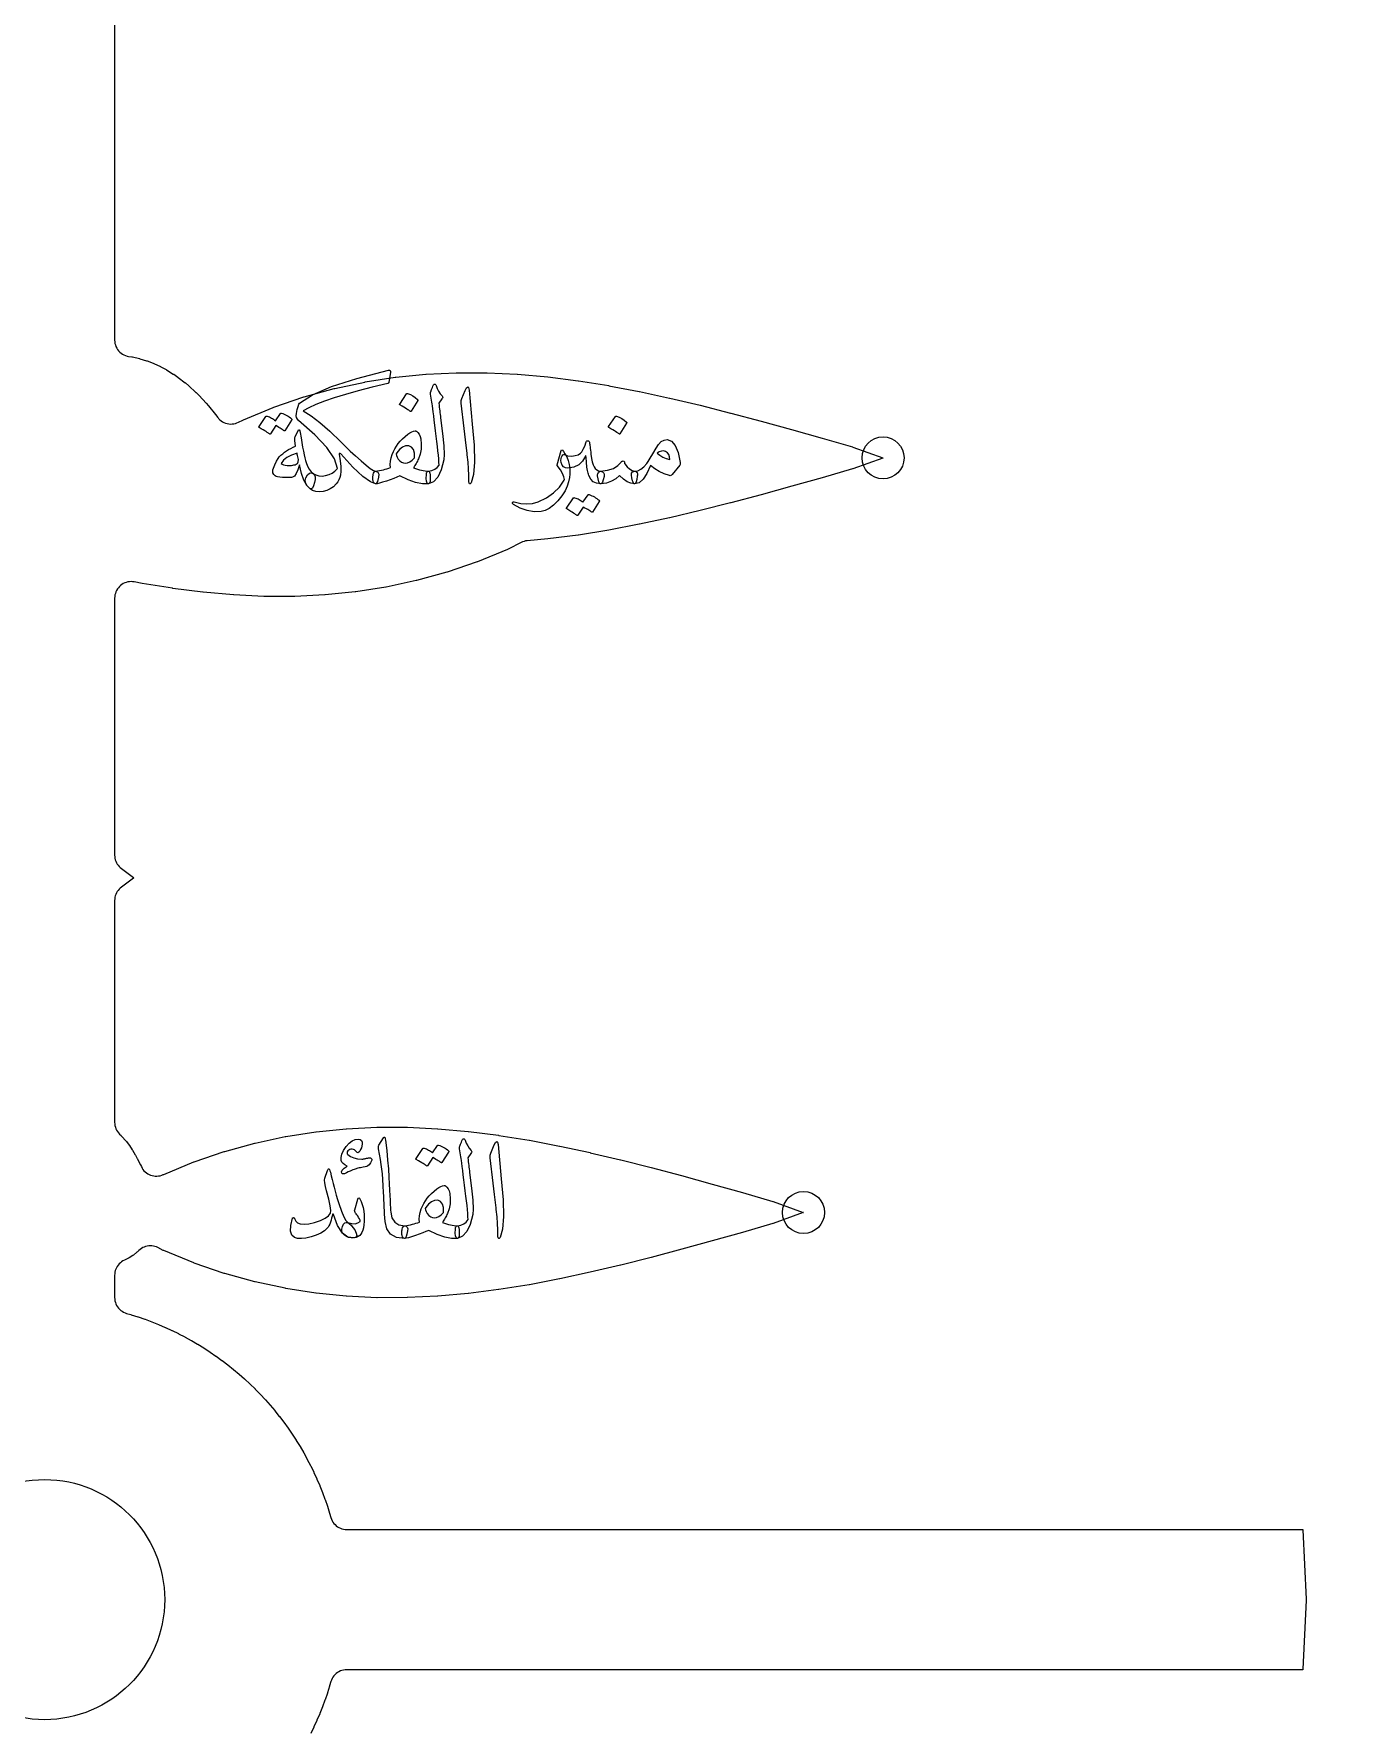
# Model space of a CAD drawing. Header units: millimetres. Extents: x -53 to 53, y -53 to 53.
# Drawn here: x -0.16 to 19.68, y -1.95 to 23.73 of the extents above; entities that cross this region are included whole.
import ezdxf

# ---------------------------------------------------------------- set-up
doc = ezdxf.new("R2010")
doc.units = ezdxf.units.MM
for name, color, linetype in [('CUT_INNER', 6, 'Continuous'), ('ENGRAVE', 7, 'Continuous'), ('TEXT', 5, 'Continuous')]:
    doc.layers.add(name, color=color, linetype=linetype)

msp = doc.modelspace()

# ---------------------------------------------------------------- linework, layer by layer
at = {"layer": 'CUT_INNER'}
msp.add_lwpolyline([(1.062, 26.9852), (1.062, 19.0908), (1.0633, 19.0655), (1.0671, 19.0405), (1.0735, 19.016), (1.0822, 18.9922), (1.0934, 18.9695), (1.1068, 18.948), (1.1222, 18.928), (1.1397, 18.9097), (1.1589, 18.8932), (1.1796, 18.8787), (1.2018, 18.8664), (1.225, 18.8564), (1.2492, 18.8488), (1.274, 18.8437), (1.3237, 18.836), (1.3326, 18.8343), (1.4369, 18.8104), (1.4457, 18.808), (1.5471, 18.7768), (1.555, 18.7741), (1.6468, 18.7389), (1.6545, 18.7357), (1.757, 18.6883), (1.7637, 18.685), (1.8408, 18.6436), (1.8473, 18.6399), (1.951, 18.576), (1.9565, 18.5725), (2.0193, 18.5291), (2.0246, 18.5253), (2.1295, 18.4445), (2.1339, 18.441), (2.1842, 18.3985), (2.1884, 18.3948), (2.2943, 18.297), (2.2978, 18.2936), (2.3378, 18.2537), (2.3411, 18.2503), (2.4478, 18.1353), (2.4505, 18.1322), (2.4823, 18.0956), (2.485, 18.0925), (2.5923, 17.9603), (2.5945, 17.9575), (2.6198, 17.9244), (2.623, 17.9201), (2.6231, 17.9202), (2.6376, 17.9021), (2.6553, 17.884), (2.6748, 17.8679), (2.6957, 17.8538), (2.718, 17.8419), (2.7414, 17.8323), (2.7656, 17.8251), (2.7904, 17.8204), (2.8156, 17.8182), (2.8408, 17.8186), (2.8659, 17.8215), (2.8906, 17.827), (2.9146, 17.8349), (2.9377, 17.8452), (3.0039, 17.8788), (3.0127, 17.8828), (3.4663, 18.0705), (3.4738, 18.0733), (3.9282, 18.228), (3.9353, 18.2302), (4.39, 18.3552), (4.397, 18.3569), (4.8518, 18.4543), (4.8587, 18.4556), (5.3136, 18.5266), (5.3203, 18.5275), (5.7755, 18.5735), (5.7819, 18.574), (6.2374, 18.5961), (6.2435, 18.5962), (6.6993, 18.5959), (6.705, 18.5958), (7.1613, 18.5744), (7.1665, 18.574), (7.6233, 18.5333), (7.628, 18.5328), (8.0853, 18.4744), (8.0895, 18.4738), (8.5474, 18.3998), (8.5509, 18.3992), (9.0094, 18.3114), (9.0123, 18.3108), (9.4714, 18.2115), (9.4738, 18.2109), (9.9334, 18.102), (9.9353, 18.1016), (10.3954, 17.9851), (10.3968, 17.9848), (10.8568, 17.8628), (11.3187, 17.7363), (11.7807, 17.6062), (11.7819, 17.6059), (12.2394, 17.4718), (12.2466, 17.4695), (12.6988, 17.307), (12.7039, 17.3048), (12.6988, 17.3027), (12.2466, 17.1402), (12.2394, 17.1379), (11.7819, 17.0038), (11.7807, 17.0034), (11.3204, 16.8739), (10.8588, 16.7474), (10.3968, 16.6249), (10.3954, 16.6245), (9.9353, 16.5081), (9.9334, 16.5077), (9.4738, 16.3988), (9.4714, 16.3982), (9.0123, 16.2989), (9.0094, 16.2983), (8.5509, 16.2105), (8.5474, 16.2099), (8.0895, 16.1359), (8.0853, 16.1353), (7.628, 16.0769), (7.6233, 16.0764), (7.3111, 16.0485), (7.2876, 16.0453), (7.2644, 16.0398), (7.2419, 16.0322), (7.2202, 16.0225), (7.0241, 15.9229), (7.0153, 15.9189), (6.5617, 15.7312), (6.5542, 15.7284), (6.0998, 15.5737), (6.0927, 15.5715), (5.638, 15.4465), (5.631, 15.4448), (5.1762, 15.3474), (5.1693, 15.3461), (4.7144, 15.2751), (4.7077, 15.2742), (4.2525, 15.2282), (4.2461, 15.2277), (3.7906, 15.2056), (3.7845, 15.2054), (3.3287, 15.2058), (3.323, 15.2059), (2.8667, 15.2273), (2.8615, 15.2277), (2.4047, 15.2684), (2.4, 15.2689), (1.9427, 15.3273), (1.9385, 15.3279), (1.4806, 15.4019), (1.4771, 15.4025), (1.359, 15.4251), (1.3348, 15.4286), (1.3104, 15.4296), (1.286, 15.4282), (1.2618, 15.4245), (1.2382, 15.4184), (1.2152, 15.4101), (1.1932, 15.3995), (1.1723, 15.3869), (1.1527, 15.3723), (1.1347, 15.3558), (1.1183, 15.3376), (1.1038, 15.318), (1.0913, 15.297), (1.0809, 15.2749), (1.0727, 15.2519), (1.0668, 15.2282), (1.0632, 15.204), (1.062, 15.1796), (1.062, 11.2822), (1.0631, 11.2589), (1.0663, 11.2358), (1.0717, 11.2131), (1.0792, 11.191), (1.0887, 11.1697), (1.1002, 11.1494), (1.1135, 11.1302), (1.1285, 11.1124), (1.1452, 11.096), (1.1633, 11.0813), (1.3488, 10.9439), (1.3533, 10.9403), (1.3488, 10.9366), (1.1633, 10.7993), (1.1452, 10.7845), (1.1285, 10.7681), (1.1135, 10.7503), (1.1002, 10.7311), (1.0887, 10.7108), (1.0792, 10.6895), (1.0717, 10.6674), (1.0663, 10.6447), (1.0631, 10.6216), (1.062, 10.5983), (1.062, 7.2338), (1.0632, 7.2091), (1.0669, 7.1847), (1.0729, 7.1608), (1.0812, 7.1376), (1.0919, 7.1153), (1.1046, 7.0942), (1.1194, 7.0744), (1.136, 7.0562), (1.1593, 7.0332), (1.1654, 7.0267), (1.234, 6.9483), (1.2396, 6.9414), (1.2812, 6.8864), (1.285, 6.8811), (1.3276, 6.8183), (1.3311, 6.8129), (1.3745, 6.7413), (1.3769, 6.7371), (1.4043, 6.6876), (1.4066, 6.6833), (1.4509, 6.5954), (1.4526, 6.5921), (1.4664, 6.5624), (1.4779, 6.5408), (1.4913, 6.5204), (1.5067, 6.5015), (1.5239, 6.4841), (1.5427, 6.4685), (1.5629, 6.4548), (1.5844, 6.4431), (1.6069, 6.4336), (1.6302, 6.4264), (1.6541, 6.4214), (1.6784, 6.4188), (1.7029, 6.4186), (1.7272, 6.4208), (1.7512, 6.4253), (1.7746, 6.4321), (1.7973, 6.4413), (1.8075, 6.4459), (2.2611, 6.6336), (2.2686, 6.6364), (2.723, 6.7911), (2.7301, 6.7933), (3.1848, 6.9184), (3.1918, 6.9201), (3.6466, 7.0174), (3.6534, 7.0187), (4.1084, 7.0897), (4.1151, 7.0906), (4.5702, 7.1366), (4.5767, 7.1371), (5.0321, 7.1592), (5.0383, 7.1594), (5.4941, 7.159), (5.4998, 7.1589), (5.9561, 7.1375), (5.9613, 7.1372), (6.4181, 7.0964), (6.4228, 7.0959), (6.8801, 7.0375), (6.8842, 7.0369), (7.3421, 6.9629), (7.3457, 6.9623), (7.8042, 6.8745), (7.8071, 6.8739), (8.2662, 6.7746), (8.2686, 6.774), (8.7282, 6.6651), (8.73, 6.6647), (9.1902, 6.5483), (9.1915, 6.5479), (9.6516, 6.4259), (10.1135, 6.2994), (10.5754, 6.1694), (10.5767, 6.169), (11.0342, 6.0349), (11.0413, 6.0326), (11.4935, 5.8701), (11.4987, 5.868), (11.4935, 5.8658), (11.0413, 5.7033), (11.0342, 5.701), (10.5767, 5.5669), (10.5754, 5.5666), (10.1152, 5.437), (9.6536, 5.3105), (9.1915, 5.188), (9.1902, 5.1876), (8.73, 5.0712), (8.7282, 5.0708), (8.2686, 4.9619), (8.2662, 4.9613), (7.8071, 4.862), (7.8042, 4.8614), (7.3457, 4.7736), (7.3421, 4.773), (6.8842, 4.699), (6.8801, 4.6984), (6.4228, 4.64), (6.4181, 4.6395), (5.9613, 4.5988), (5.9561, 4.5984), (5.4998, 4.577), (5.4941, 4.5769), (5.0383, 4.5765), (5.0321, 4.5767), (4.5767, 4.5988), (4.5702, 4.5993), (4.1151, 4.6453), (4.1084, 4.6462), (3.6534, 4.7172), (3.6466, 4.7185), (3.1918, 4.8159), (3.1848, 4.8176), (2.7301, 4.9426), (2.723, 4.9448), (2.2686, 5.0995), (2.2611, 5.1023), (1.8075, 5.29), (1.7987, 5.294), (1.7161, 5.336), (1.6944, 5.3457), (1.6719, 5.3533), (1.6488, 5.3588), (1.6252, 5.362), (1.6015, 5.363), (1.5778, 5.3618), (1.5543, 5.3583), (1.5312, 5.3525), (1.5088, 5.3446), (1.4872, 5.3347), (1.4667, 5.3227), (1.4474, 5.3088), (1.4296, 5.2932), (1.4075, 5.2719), (1.3983, 5.2639), (1.3465, 5.2231), (1.3366, 5.2159), (1.2811, 5.1804), (1.2704, 5.1743), (1.2118, 5.1443), (1.2094, 5.1433), (1.1881, 5.1325), (1.168, 5.1196), (1.1491, 5.1049), (1.1317, 5.0885), (1.116, 5.0705), (1.1021, 5.0511), (1.0901, 5.0304), (1.0801, 5.0087), (1.0722, 4.9861), (1.0666, 4.9629), (1.0631, 4.9392), (1.062, 4.9153), (1.062, 4.5789), (1.0632, 4.5542), (1.0669, 4.5297), (1.073, 4.5057), (1.0814, 4.4824), (1.0921, 4.46), (1.1049, 4.4389), (1.1198, 4.4191), (1.1366, 4.4008), (1.155, 4.3843), (1.1751, 4.3698), (1.1964, 4.3572), (1.219, 4.3469), (1.2424, 4.3388), (1.3087, 4.3196), (1.3117, 4.3187), (1.4143, 4.2862), (1.4173, 4.2852), (1.5191, 4.2502), (1.522, 4.2491), (1.6229, 4.2116), (1.6258, 4.2105), (1.7258, 4.1705), (1.7287, 4.1693), (1.8276, 4.1269), (1.8305, 4.1256), (1.9284, 4.0808), (1.9311, 4.0795), (2.0279, 4.0322), (2.0307, 4.0309), (2.1263, 3.9813), (2.129, 3.9798), (2.2234, 3.9279), (2.226, 3.9264), (2.3191, 3.8721), (2.3217, 3.8706), (2.4134, 3.8141), (2.416, 3.8124), (2.5063, 3.7537), (2.5088, 3.752), (2.5976, 3.691), (2.6002, 3.6893), (2.6874, 3.6262), (2.6899, 3.6243), (2.7756, 3.5591), (2.778, 3.5572), (2.8621, 3.4899), (2.8645, 3.488), (2.9469, 3.4186), (2.9492, 3.4166), (3.0299, 3.3453), (3.0322, 3.3432), (3.1111, 3.2699), (3.1133, 3.2678), (3.1904, 3.1926), (3.1926, 3.1904), (3.2678, 3.1133), (3.2699, 3.1111), (3.3432, 3.0322), (3.3453, 3.0299), (3.4166, 2.9492), (3.4186, 2.9469), (3.488, 2.8645), (3.4899, 2.8621), (3.5572, 2.778), (3.5591, 2.7756), (3.6243, 2.6899), (3.6262, 2.6874), (3.6893, 2.6002), (3.691, 2.5976), (3.752, 2.5088), (3.7537, 2.5063), (3.8124, 2.416), (3.8141, 2.4134), (3.8706, 2.3217), (3.8721, 2.3191), (3.9264, 2.226), (3.9279, 2.2234), (3.9798, 2.129), (3.9813, 2.1263), (4.0309, 2.0307), (4.0322, 2.0279), (4.0795, 1.9311), (4.0808, 1.9284), (4.1256, 1.8305), (4.1269, 1.8276), (4.1693, 1.7287), (4.1705, 1.7258), (4.2105, 1.6258), (4.2116, 1.6229), (4.2491, 1.522), (4.2502, 1.5191), (4.2852, 1.4173), (4.2862, 1.4143), (4.3187, 1.3117), (4.3196, 1.3087), (4.3388, 1.2424), (4.3469, 1.219), (4.3572, 1.1964), (4.3698, 1.1751), (4.3843, 1.155), (4.4008, 1.1366), (4.4191, 1.1198), (4.4389, 1.1049), (4.46, 1.0921), (4.4824, 1.0814), (4.5057, 1.073), (4.5297, 1.0669), (4.5542, 1.0632), (4.5789, 1.062), (19.0588, 1.062), (19.0648, 1.0617), (19.0654, 1.0557), (19.117, 0.0061), (19.117, -0.0061), (19.0654, -1.0557), (19.0648, -1.0617), (19.0588, -1.062), (4.5789, -1.062), (4.5542, -1.0632), (4.5297, -1.0669), (4.5057, -1.073), (4.4824, -1.0814), (4.46, -1.0921), (4.4389, -1.1049), (4.4191, -1.1198), (4.4008, -1.1366), (4.3843, -1.155), (4.3698, -1.1751), (4.3572, -1.1964), (4.3469, -1.219), (4.3388, -1.2424), (4.3196, -1.3087), (4.3187, -1.3117), (4.2862, -1.4143), (4.2852, -1.4173), (4.2502, -1.5191), (4.2491, -1.522), (4.2116, -1.6229), (4.2105, -1.6258), (4.1705, -1.7258), (4.1693, -1.7287), (4.1269, -1.8276), (4.1256, -1.8305), (4.0808, -1.9284), (4.0795, -1.9311), (4.0322, -2.0279)], dxfattribs=at)
msp.add_circle((0, 0), 1.82, dxfattribs=at)
at = {"layer": 'ENGRAVE'}
for centre, radius in [((0, 15.1737), 35.0271), ((12.7048, 17.3048), 0.3186), ((11.4996, 5.868), 0.3186)]:
    msp.add_circle(centre, radius, dxfattribs=at)
at = {"layer": 'TEXT'}
for points in [[(5.2156, 18.6355), (5.2216, 18.6351), (5.2267, 18.6339), (5.2311, 18.6319), (5.2347, 18.6291), (5.239, 18.6239), (5.2415, 18.6169), (5.2422, 18.6081), (5.241, 18.5974), (5.2177, 18.4514), (5.2158, 18.4447), (5.2119, 18.4392), (5.2062, 18.4351), (5.1987, 18.4324), (4.9649, 18.3759), (4.7521, 18.3208), (4.5603, 18.267), (4.3896, 18.2145), (4.24, 18.1633), (4.1116, 18.1135), (4.0046, 18.0649), (3.9189, 18.0177), (4.0379, 17.9446), (4.1727, 17.8416), (4.3234, 17.7088), (4.49, 17.546), (4.5591, 17.4782), (4.6328, 17.408), (4.7114, 17.3354), (4.7947, 17.2604), (4.8727, 17.1934), (4.9353, 17.1446), (4.9827, 17.1141), (5.0147, 17.1018), (5.0475, 17.0875), (5.0633, 17.0573), (5.0623, 17.0113), (5.0443, 16.9494), (5.0369, 16.9328), (5.0295, 16.9209), (5.0221, 16.9138), (5.0147, 16.9114), (4.9365, 16.9397), (4.8227, 17.0245), (4.6732, 17.166), (4.4879, 17.3641), (4.4769, 17.3703), (4.4694, 17.372), (4.4653, 17.3692), (4.4647, 17.362), (4.4787, 17.2628), (4.4869, 17.1769), (4.4892, 17.1041), (4.4858, 17.0446), (4.4746, 17.0062), (4.4599, 16.9711), (4.4418, 16.9395), (4.4202, 16.9114), (4.3762, 16.8676), (4.3287, 16.8336), (4.2778, 16.8094), (4.2235, 16.795), (4.1625, 16.7889), (4.1087, 16.794), (4.0621, 16.8101), (4.0225, 16.8373), (3.9814, 16.8811), (3.9575, 16.9235), (3.9507, 16.9647), (3.9612, 17.0045), (3.986, 17.0465), (4.0119, 17.0711), (4.0389, 17.0782), (4.0669, 17.0679), (4.109, 17.0461), (4.1547, 17.0335), (4.2042, 17.0302), (4.2573, 17.0362), (4.3098, 17.051), (4.3573, 17.0743), (4.3997, 17.106), (4.4372, 17.1462), (4.3909, 17.2923), (4.2774, 17.4619), (4.0968, 17.6551), (3.8491, 17.8718), (3.8304, 17.8917), (3.8189, 17.9157), (3.8146, 17.9436), (3.8173, 17.9754), (3.829, 18.0378), (3.8406, 18.0854), (3.8522, 18.1182), (3.8639, 18.1362), (4.0582, 18.2617), (4.3472, 18.3864), (4.7309, 18.5102), (5.2093, 18.6333), (5.2103, 18.6334), (5.2111, 18.6336), (5.2119, 18.6339), (5.2125, 18.6344), (5.2131, 18.6349), (5.2138, 18.6352), (5.2146, 18.6354), (5.2156, 18.6355)], [(5.4843, 18.2758), (5.4869, 18.2785), (5.4906, 18.2801), (5.4954, 18.2806), (5.5012, 18.2801), (5.5423, 18.2634), (5.5811, 18.243), (5.6174, 18.219), (5.6514, 18.1912), (5.6547, 18.187), (5.6562, 18.1827), (5.6558, 18.1785), (5.6535, 18.1743), (5.5541, 18.0135), (5.5504, 18.0097), (5.5456, 18.0088), (5.5398, 18.0107), (5.5329, 18.0156), (5.527, 18.0199), (5.5176, 18.0262), (5.5048, 18.0347), (5.4885, 18.0452), (5.4686, 18.0579), (5.4446, 18.0727), (5.4167, 18.0897), (5.3849, 18.1087), (5.3806, 18.1119), (5.3785, 18.1151), (5.3785, 18.1182), (5.3806, 18.1214)], [(5.8503, 18.3076), (5.8645, 18.3421), (5.8756, 18.3694), (5.8836, 18.3897), (5.8883, 18.4028), (5.892, 18.4111), (5.8968, 18.417), (5.9026, 18.4206), (5.9095, 18.4218), (5.9173, 18.4205), (5.9238, 18.4165), (5.9289, 18.4099), (5.9328, 18.4006), (5.9503, 18.3553), (5.9714, 18.3144), (5.9958, 18.2781), (6.0237, 18.2462), (6.0315, 18.236), (6.0338, 18.2245), (6.0305, 18.2117), (6.0216, 18.1976), (5.9751, 18.132), (5.9782, 18.1026), (5.9814, 18.0738), (5.9846, 18.0455), (5.9878, 18.0177), (5.9909, 17.9905), (5.9941, 17.9638), (5.9973, 17.9376), (6.0005, 17.912), (6.0297, 17.6745), (6.0475, 17.4889), (6.054, 17.3551), (6.0491, 17.2731), (6.0092, 17.1244), (5.9571, 17.0145), (5.8928, 16.9435), (5.8164, 16.9114), (5.8143, 16.9114), (5.8122, 16.9114), (5.8101, 16.9114), (5.808, 16.9114), (5.7954, 16.9233), (5.7873, 16.9505), (5.7838, 16.9931), (5.7847, 17.051), (5.7867, 17.0724), (5.7926, 17.088), (5.8025, 17.0978), (5.8164, 17.1018), (5.8701, 17.1125), (5.9148, 17.1319), (5.9505, 17.1601), (5.9772, 17.197), (5.9754, 17.2412), (5.9722, 17.2916), (5.9675, 17.3481), (5.9613, 17.4106), (5.9539, 17.479), (5.9452, 17.5529), (5.9353, 17.6323), (5.9243, 17.7174), (5.9141, 17.8009), (5.9047, 17.876), (5.8961, 17.9426), (5.8883, 18.0008), (5.8816, 18.0505), (5.8762, 18.0918), (5.8721, 18.1246), (5.8693, 18.1489), (5.8481, 18.2695), (5.8475, 18.2814), (5.8476, 18.2917), (5.8485, 18.3004), (5.8503, 18.3076)], [(6.3749, 18.3287), (6.3951, 18.3678), (6.4114, 18.3816), (6.4237, 18.37), (6.432, 18.3329), (6.4807, 17.8147), (6.5096, 17.4966), (6.5161, 17.2424), (6.5001, 17.0523), (6.4616, 16.9262), (6.4546, 16.9159), (6.4484, 16.9103), (6.443, 16.9095), (6.4384, 16.9135), (6.4347, 16.9197), (6.432, 16.9278), (6.4304, 16.9377), (6.4299, 16.9494), (6.4299, 17.0411), (6.4257, 17.1383), (6.4172, 17.241), (6.4045, 17.3493), (6.4017, 17.3776), (6.3934, 17.454), (6.3795, 17.5785), (6.3601, 17.7512), (6.3135, 18.1341), (6.3125, 18.1545), (6.3135, 18.1732), (6.3167, 18.1904), (6.322, 18.206)], [(3.5741, 17.9797), (3.5767, 17.9823), (3.5804, 17.9839), (3.5852, 17.9844), (3.591, 17.9839), (3.6118, 17.9761), (3.632, 17.9675), (3.6515, 17.9581), (3.6703, 17.9479), (3.6886, 17.9368), (3.7065, 17.9247), (3.7241, 17.9114), (3.7412, 17.8972), (3.7445, 17.8928), (3.7459, 17.8882), (3.7455, 17.8833), (3.7433, 17.8781), (3.6417, 17.7174), (3.639, 17.7152), (3.6349, 17.7152), (3.6295, 17.7174), (3.6227, 17.7216), (3.6181, 17.7255), (3.6105, 17.7308), (3.6001, 17.7376), (3.5867, 17.7459), (3.5704, 17.7558), (3.5508, 17.7673), (3.528, 17.7806), (3.5021, 17.7956), (3.4217, 17.6708), (3.418, 17.667), (3.4133, 17.6661), (3.4075, 17.668), (3.4006, 17.6729), (3.3946, 17.6772), (3.3853, 17.6835), (3.3724, 17.692), (3.3562, 17.7025), (3.3362, 17.7152), (3.3123, 17.73), (3.2844, 17.747), (3.2525, 17.766), (3.2492, 17.7692), (3.2477, 17.7724), (3.2481, 17.7755), (3.2504, 17.7787), (3.354, 17.9331), (3.3567, 17.9358), (3.3604, 17.9374), (3.3652, 17.9379), (3.371, 17.9374), (3.3887, 17.9316), (3.4059, 17.9249), (3.4225, 17.9173), (3.4387, 17.9088), (3.4543, 17.8995), (3.4693, 17.8895), (3.4839, 17.8789), (3.4979, 17.8675)], [(4.0691, 17.0658), (4.088, 17.0448), (4.0982, 17.0156), (4.0996, 16.9781), (4.0923, 16.9325), (4.077, 16.8814), (4.0606, 16.8484), (4.0432, 16.8338), (4.0246, 16.8373), (3.9724, 16.8877), (3.9279, 16.9648), (3.891, 17.0686), (3.8618, 17.1991), (3.8386, 17.1224), (3.8136, 17.0658), (3.7868, 17.0293), (3.7581, 17.0129), (3.7427, 17.0101), (3.7261, 17.0082), (3.7083, 17.007), (3.6893, 17.0066), (3.6693, 17.0067), (3.6484, 17.0071), (3.6265, 17.0078), (3.6037, 17.0087), (3.5635, 17.0125), (3.5317, 17.0177), (3.5085, 17.0242), (3.4937, 17.032), (3.4733, 17.0551), (3.4609, 17.078), (3.4564, 17.1006), (3.4598, 17.1229), (3.4897, 17.1972), (3.5159, 17.2551), (3.5384, 17.2966), (3.5571, 17.3218), (3.5822, 17.3456), (3.6087, 17.3683), (3.6367, 17.39), (3.6661, 17.4106), (3.6972, 17.4303), (3.7303, 17.4492), (3.7654, 17.4673), (3.8025, 17.4847), (3.7919, 17.5672), (3.7898, 17.5842), (3.7898, 17.5994), (3.7919, 17.6128), (3.7962, 17.6243), (3.8406, 17.7195), (3.8499, 17.7312), (3.8586, 17.7306), (3.8668, 17.7175), (3.8744, 17.692), (3.8869, 17.6107), (3.8988, 17.5362), (3.9101, 17.4685), (3.921, 17.4074), (3.9316, 17.3533), (3.9421, 17.3062), (3.9527, 17.266), (3.9633, 17.2329), (3.9858, 17.178), (4.0109, 17.1319), (4.0387, 17.0945), (4.0691, 17.0658)], [(8.649, 17.9331), (8.6516, 17.9358), (8.6553, 17.9374), (8.6601, 17.9379), (8.6659, 17.9374), (8.707, 17.9207), (8.7458, 17.9003), (8.7821, 17.8763), (8.8161, 17.8485), (8.8194, 17.8443), (8.8209, 17.84), (8.8205, 17.8358), (8.8182, 17.8316), (8.7188, 17.6708), (8.7151, 17.667), (8.7103, 17.6661), (8.7045, 17.668), (8.6976, 17.6729), (8.6917, 17.6772), (8.6823, 17.6835), (8.6695, 17.692), (8.6532, 17.7025), (8.6332, 17.7152), (8.6093, 17.73), (8.5814, 17.747), (8.5496, 17.766), (8.5453, 17.7692), (8.5432, 17.7724), (8.5432, 17.7755), (8.5453, 17.7787)], [(5.6154, 17.7131), (5.6185, 17.7131), (5.6213, 17.7129), (5.6238, 17.7125), (5.626, 17.7121), (5.6281, 17.7115), (5.6303, 17.7107), (5.6324, 17.7099), (5.6345, 17.7089), (5.6576, 17.6897), (5.6763, 17.6639), (5.6904, 17.6315), (5.7001, 17.5925), (5.7081, 17.5133), (5.7048, 17.4365), (5.6901, 17.3621), (5.6641, 17.29), (5.6564, 17.2731), (5.6482, 17.2562), (5.6395, 17.2393), (5.6303, 17.2223), (5.6205, 17.2054), (5.6102, 17.1885), (5.5993, 17.1716), (5.5879, 17.1546), (5.6202, 17.1436), (5.6514, 17.1338), (5.6816, 17.1251), (5.7106, 17.1176), (5.7387, 17.1115), (5.7656, 17.1068), (5.7916, 17.1035), (5.8164, 17.1018), (5.8259, 17.0985), (5.8333, 17.0885), (5.8386, 17.072), (5.8418, 17.0489), (5.845, 16.9903), (5.8418, 16.9479), (5.8323, 16.9216), (5.8164, 16.9114), (5.7257, 16.9119), (5.6229, 16.9325), (5.5078, 16.9732), (5.3806, 17.0341), (5.3379, 17.014), (5.2902, 16.9939), (5.2374, 16.9738), (5.1797, 16.9537), (5.1219, 16.9352), (5.0755, 16.9219), (5.0404, 16.914), (5.0168, 16.9114), (5.0049, 16.9143), (4.9946, 16.923), (4.9858, 16.9375), (4.9787, 16.9579), (4.976, 16.9695), (4.9742, 16.9812), (4.9733, 16.9928), (4.9734, 17.0045), (4.9741, 17.0161), (4.9753, 17.0277), (4.9768, 17.0394), (4.9787, 17.051), (4.985, 17.0724), (4.9935, 17.088), (5.0041, 17.0978), (5.0168, 17.1018), (5.0471, 17.1072), (5.0765, 17.1131), (5.1052, 17.1194), (5.1331, 17.1261), (5.1605, 17.1332), (5.1876, 17.1406), (5.2144, 17.1485), (5.241, 17.1568), (5.237, 17.2042), (5.24, 17.2535), (5.2497, 17.3047), (5.2664, 17.3577), (5.2848, 17.4004), (5.3063, 17.4418), (5.3309, 17.4819), (5.3584, 17.5206), (5.3893, 17.558), (5.4237, 17.5941), (5.4617, 17.6289), (5.5033, 17.6624), (5.5357, 17.6846), (5.5652, 17.7004), (5.5918, 17.7099), (5.6154, 17.7131)], [(5.5203, 17.4889), (5.4707, 17.4861), (5.4235, 17.4672), (5.3787, 17.4322), (5.3362, 17.381), (5.3289, 17.3641), (5.3304, 17.3429), (5.3406, 17.3175), (5.3595, 17.2879), (5.3845, 17.2602), (5.4108, 17.2403), (5.4384, 17.2284), (5.4674, 17.2245), (5.4991, 17.2296), (5.5329, 17.2451), (5.5689, 17.2709), (5.607, 17.307), (5.6039, 17.3778), (5.5885, 17.4318), (5.5606, 17.4688), (5.5203, 17.4889)], [(8.2344, 17.565), (8.2437, 17.5613), (8.2508, 17.5545), (8.2554, 17.5444), (8.2576, 17.5312), (8.2589, 17.522), (8.2605, 17.5092), (8.2626, 17.4929), (8.265, 17.473), (8.2679, 17.4497), (8.2711, 17.423), (8.2747, 17.3931), (8.2788, 17.3598), (8.2872, 17.2964), (8.2978, 17.2435), (8.3105, 17.2012), (8.3253, 17.1695), (8.3434, 17.1446), (8.366, 17.125), (8.3931, 17.1108), (8.4247, 17.1018), (8.4542, 17.092), (8.4729, 17.0753), (8.4807, 17.0518), (8.4776, 17.0214), (8.4649, 16.9732), (8.4522, 16.9389), (8.4396, 16.9182), (8.4269, 16.9114), (8.3649, 16.9193), (8.3142, 16.9431), (8.2749, 16.9828), (8.2471, 17.0383), (8.2418, 17.0558), (8.2367, 17.0745), (8.2318, 17.0944), (8.227, 17.1155), (8.2225, 17.1379), (8.2188, 17.1618), (8.2156, 17.1871), (8.2132, 17.2139), (8.2112, 17.2399), (8.2092, 17.2631), (8.2075, 17.2833), (8.2058, 17.3006), (8.2044, 17.3148), (8.2034, 17.3255), (8.2028, 17.3327), (8.2026, 17.3366), (8.2025, 17.3384), (8.2021, 17.3395), (8.2014, 17.3399), (8.2005, 17.3397), (8.1993, 17.3388), (8.1979, 17.3368), (8.1961, 17.334), (8.1942, 17.3302), (8.1515, 17.2539), (8.0932, 17.1985), (8.0192, 17.164), (7.9297, 17.1504), (7.8917, 17.1548), (7.862, 17.17), (7.8409, 17.196), (7.8282, 17.2329), (7.8242, 17.2664), (7.825, 17.2948), (7.8306, 17.3182), (7.8409, 17.3366), (7.8536, 17.3494), (7.8663, 17.3561), (7.879, 17.3568), (7.8917, 17.3514), (7.9026, 17.344), (7.9123, 17.3387), (7.9206, 17.3355), (7.9276, 17.3345), (7.9888, 17.3323), (8.0413, 17.3387), (8.0851, 17.3535), (8.1201, 17.3768), (8.1406, 17.3992), (8.1619, 17.4349), (8.184, 17.4839), (8.2069, 17.546), (8.211, 17.5559), (8.2169, 17.5624), (8.2247, 17.5654), (8.2344, 17.565)], [(9.4338, 17.5841), (9.5, 17.5605), (9.5549, 17.4942), (9.5984, 17.385), (9.6305, 17.2329), (9.6317, 17.2219), (9.6311, 17.2123), (9.6286, 17.204), (9.6242, 17.197), (9.5078, 17.051), (9.4998, 17.0421), (9.4904, 17.0367), (9.4797, 17.0347), (9.4677, 17.0362), (9.3886, 17.0632), (9.3143, 17.0975), (9.2447, 17.1393), (9.18, 17.1885), (9.1277, 17.0673), (9.0705, 16.9807), (9.0082, 16.9287), (8.9409, 16.9114), (8.9334, 16.9141), (8.9256, 16.9225), (8.9175, 16.9364), (8.9092, 16.9558), (8.8964, 17.0039), (8.8917, 17.0425), (8.8953, 17.0716), (8.9071, 17.0912), (8.9139, 17.0958), (8.9219, 17.0991), (8.9309, 17.1011), (8.9409, 17.1018), (8.989, 17.11), (9.0361, 17.1324), (9.0821, 17.1692), (9.1271, 17.2202), (9.1468, 17.2498), (9.1763, 17.2985), (9.2155, 17.3662), (9.2646, 17.4529), (9.3029, 17.5103), (9.3439, 17.5513), (9.3875, 17.5759), (9.4338, 17.5841)], [(3.8258, 17.3768), (3.74, 17.3464), (3.6708, 17.3101), (3.6183, 17.2681), (3.5825, 17.2202), (3.5985, 17.2096), (3.619, 17.2012), (3.644, 17.1948), (3.6735, 17.1906), (3.6905, 17.1899), (3.7076, 17.1898), (3.7248, 17.1904), (3.7422, 17.1917), (3.7597, 17.1938), (3.7774, 17.1972), (3.7952, 17.2018), (3.8131, 17.2075), (3.8337, 17.221), (3.8448, 17.2446), (3.8464, 17.2781), (3.8385, 17.3218), (3.8329, 17.3419), (3.829, 17.3577), (3.8266, 17.3694), (3.8258, 17.3768)], [(7.1047, 16.5983), (7.0981, 16.6026), (7.0931, 16.6073), (7.0896, 16.6122), (7.0878, 16.6173), (7.0874, 16.6216), (7.0883, 16.6258), (7.0906, 16.63), (7.0941, 16.6342), (7.0978, 16.6368), (7.1026, 16.638), (7.1084, 16.6378), (7.1153, 16.6364), (7.2141, 16.6143), (7.3073, 16.6073), (7.3949, 16.6153), (7.477, 16.6385), (7.6041, 16.6994), (7.7124, 16.7744), (7.8019, 16.8634), (7.8726, 16.9664), (7.8736, 16.9684), (7.8745, 16.9701), (7.8752, 16.9715), (7.8758, 16.9727), (7.8763, 16.9738), (7.8766, 16.9748), (7.8768, 16.9759), (7.8768, 16.9769), (7.8701, 17.0195), (7.8499, 17.069), (7.8162, 17.1253), (7.769, 17.1885), (7.7672, 17.1925), (7.7663, 17.1959), (7.7662, 17.1988), (7.7668, 17.2012), (7.8282, 17.417), (7.8349, 17.425), (7.8467, 17.4196), (7.8635, 17.4007), (7.8853, 17.3683), (7.9122, 17.3193), (7.9334, 17.2652), (7.9492, 17.2061), (7.9594, 17.142), (7.9613, 17.1057), (7.9588, 17.0605), (7.9518, 17.0063), (7.9403, 16.9431), (7.9198, 16.8751), (7.8858, 16.8045), (7.8384, 16.7313), (7.7774, 16.6554), (7.7117, 16.588), (7.6479, 16.538), (7.5858, 16.5055), (7.5257, 16.4904), (7.4193, 16.4884), (7.3136, 16.5057), (7.2088, 16.5424), (7.1047, 16.5983)], [(8.9409, 17.1018), (8.9577, 17.0963), (8.97, 17.0907), (8.9778, 17.0847), (8.9811, 17.0785), (8.9827, 17.069), (8.9832, 17.0573), (8.9827, 17.0436), (8.9811, 17.0277), (8.973, 16.9768), (8.9637, 16.9405), (8.9529, 16.9186), (8.9409, 16.9114), (8.8838, 16.9194), (8.8267, 16.9436), (8.7696, 16.984), (8.7124, 17.0404), (8.658, 16.9887), (8.5919, 16.95), (8.5141, 16.9242), (8.4247, 16.9114), (8.4151, 16.9134), (8.4073, 16.9193), (8.4013, 16.9292), (8.3972, 16.9431), (8.3803, 17.032), (8.3785, 17.0419), (8.3793, 17.0526), (8.3827, 17.0641), (8.3888, 17.0764), (8.3958, 17.0859), (8.4041, 17.0933), (8.4138, 17.0986), (8.4247, 17.1018), (8.5316, 17.1176), (8.6194, 17.1462), (8.6881, 17.1874), (8.7378, 17.2414), (8.7436, 17.2488), (8.7505, 17.2541), (8.7585, 17.2572), (8.7674, 17.2583), (8.7758, 17.2571), (8.7817, 17.2535), (8.7853, 17.2476), (8.7865, 17.2393), (8.7868, 17.2313), (8.7875, 17.2245), (8.7889, 17.2186), (8.7907, 17.2139), (8.8263, 17.1712), (8.8632, 17.1383), (8.9014, 17.1151), (8.9409, 17.1018)], [(9.2815, 17.3768), (9.3212, 17.3437), (9.3661, 17.3165), (9.4164, 17.2951), (9.4719, 17.2795), (9.4688, 17.3211), (9.4576, 17.3551), (9.4382, 17.3814), (9.4105, 17.4), (9.3787, 17.4097), (9.3465, 17.409), (9.3142, 17.3981), (9.2815, 17.3768)], [(8.2344, 16.7443), (8.237, 16.7469), (8.2407, 16.7485), (8.2455, 16.749), (8.2513, 16.7485), (8.2721, 16.7407), (8.2923, 16.7321), (8.3118, 16.7227), (8.3306, 16.7125), (8.3489, 16.7014), (8.3668, 16.6893), (8.3844, 16.676), (8.4015, 16.6617), (8.4048, 16.6574), (8.4062, 16.6528), (8.4058, 16.6479), (8.4036, 16.6427), (8.3021, 16.4819), (8.2993, 16.4798), (8.2952, 16.4798), (8.2898, 16.4819), (8.283, 16.4862), (8.2784, 16.4901), (8.2708, 16.4954), (8.2604, 16.5022), (8.2471, 16.5105), (8.2307, 16.5203), (8.2111, 16.5319), (8.1883, 16.5452), (8.1624, 16.5602), (8.082, 16.4354), (8.0783, 16.4316), (8.0736, 16.4306), (8.0678, 16.4326), (8.0609, 16.4375), (8.0549, 16.4417), (8.0456, 16.4481), (8.0327, 16.4566), (8.0165, 16.4671), (7.9965, 16.4798), (7.9726, 16.4946), (7.9447, 16.5116), (7.9128, 16.5306), (7.9095, 16.5338), (7.9081, 16.5369), (7.9084, 16.5401), (7.9107, 16.5433), (8.0144, 16.6977), (8.017, 16.7004), (8.0207, 16.7019), (8.0255, 16.7025), (8.0313, 16.7019), (8.049, 16.6962), (8.0662, 16.6895), (8.0828, 16.6819), (8.099, 16.6734), (8.1146, 16.6641), (8.1296, 16.6541), (8.1442, 16.6434), (8.1582, 16.6321)], [(4.883, 6.566), (4.8555, 6.5609), (4.8299, 6.556), (4.8063, 6.5514), (4.7847, 6.547), (4.7652, 6.5428), (4.7479, 6.5385), (4.7329, 6.5343), (4.7201, 6.5301), (4.7072, 6.5253), (4.6916, 6.5192), (4.6733, 6.512), (4.6524, 6.5036), (4.6289, 6.4939), (4.6027, 6.4828), (4.5739, 6.4701), (4.5424, 6.456), (4.5296, 6.4518), (4.5186, 6.4518), (4.5095, 6.456), (4.5022, 6.4645), (4.4979, 6.4853), (4.5102, 6.5095), (4.5391, 6.5371), (4.5847, 6.5682), (4.5498, 6.588), (4.5234, 6.6094), (4.5054, 6.6324), (4.4959, 6.657), (4.494, 6.7034), (4.5054, 6.7538), (4.53, 6.8081), (4.5678, 6.8664), (4.6129, 6.9187), (4.6593, 6.9548), (4.707, 6.9747), (4.7561, 6.9786), (4.7835, 6.9717), (4.8021, 6.9574), (4.812, 6.9357), (4.8132, 6.9066), (4.8085, 6.8752), (4.8005, 6.8463), (4.7894, 6.8202), (4.7751, 6.7966), (4.7609, 6.7801), (4.7476, 6.7728), (4.7355, 6.7748), (4.7244, 6.7861), (4.7117, 6.8028), (4.6969, 6.8151), (4.6799, 6.8229), (4.6609, 6.8262), (4.6409, 6.8262), (4.6234, 6.822), (4.6081, 6.8136), (4.5953, 6.8009), (4.5859, 6.7855), (4.5832, 6.7712), (4.587, 6.758), (4.5974, 6.7459), (4.6366, 6.7169), (4.6842, 6.6956), (4.7402, 6.682), (4.8048, 6.6761), (4.8104, 6.6763), (4.8166, 6.6768), (4.8236, 6.6778), (4.8312, 6.6792), (4.8395, 6.6809), (4.8484, 6.6827), (4.858, 6.6846), (4.8682, 6.6866), (4.8793, 6.6887), (4.8894, 6.6906), (4.8984, 6.6924), (4.9063, 6.694), (4.9133, 6.6954), (4.9195, 6.6964), (4.9249, 6.697), (4.9296, 6.6972), (4.9383, 6.6963), (4.9454, 6.6935), (4.951, 6.6889), (4.9549, 6.6824), (4.9575, 6.6762), (4.9586, 6.6702), (4.9585, 6.6645), (4.9571, 6.6591), (4.9366, 6.6208), (4.9174, 6.5925), (4.8995, 6.5742), (4.883, 6.566)], [(5.1348, 6.9976), (5.1389, 7.0039), (5.1427, 7.0082), (5.1463, 7.0103), (5.1496, 7.0103), (5.1546, 7.0075), (5.1591, 6.9992), (5.1631, 6.9853), (5.1665, 6.9659), (5.1839, 6.8079), (5.1982, 6.6618), (5.2093, 6.5276), (5.2173, 6.4053), (5.2224, 6.3007), (5.227, 6.207), (5.2313, 6.1241), (5.2352, 6.052), (5.2386, 5.9908), (5.2413, 5.9404), (5.2434, 5.9009), (5.2448, 5.8722), (5.2635, 5.7862), (5.3051, 5.723), (5.3693, 5.6826), (5.4563, 5.6649), (5.4805, 5.6585), (5.496, 5.6437), (5.5027, 5.6204), (5.5007, 5.5887), (5.4908, 5.5387), (5.4801, 5.503), (5.4686, 5.4816), (5.4563, 5.4745), (5.3339, 5.4906), (5.2437, 5.539), (5.1858, 5.6197), (5.1601, 5.7326), (5.1561, 5.7866), (5.1525, 5.8407), (5.1492, 5.895), (5.1464, 5.9494), (5.1438, 6.0039), (5.1414, 6.0586), (5.1391, 6.1134), (5.1369, 6.1683), (5.1329, 6.2731), (5.1274, 6.3675), (5.1202, 6.4514), (5.1115, 6.5248), (5.1012, 6.5953), (5.0893, 6.6705), (5.0758, 6.7503), (5.0607, 6.8347), (5.0587, 6.8499), (5.0591, 6.8638), (5.0619, 6.8764), (5.0671, 6.8876)], [(6.2898, 6.8707), (6.3041, 6.9052), (6.3152, 6.9325), (6.3231, 6.9528), (6.3279, 6.9659), (6.3316, 6.9742), (6.3363, 6.9801), (6.3421, 6.9837), (6.349, 6.9849), (6.3568, 6.9836), (6.3633, 6.9796), (6.3685, 6.973), (6.3723, 6.9638), (6.3899, 6.9184), (6.4109, 6.8775), (6.4354, 6.8412), (6.4633, 6.8093), (6.4711, 6.7991), (6.4733, 6.7876), (6.47, 6.7748), (6.4611, 6.7607), (6.4146, 6.6951), (6.4178, 6.6657), (6.4209, 6.6369), (6.4241, 6.6086), (6.4273, 6.5809), (6.4305, 6.5536), (6.4336, 6.5269), (6.4368, 6.5007), (6.44, 6.4751), (6.4692, 6.2376), (6.4871, 6.052), (6.4935, 5.9182), (6.4886, 5.8362), (6.4487, 5.6875), (6.3966, 5.5776), (6.3324, 5.5066), (6.2559, 5.4745), (6.2538, 5.4745), (6.2517, 5.4745), (6.2496, 5.4745), (6.2475, 5.4745), (6.2349, 5.4864), (6.2269, 5.5136), (6.2233, 5.5562), (6.2242, 5.6141), (6.2262, 5.6355), (6.2321, 5.6511), (6.2421, 5.6609), (6.2559, 5.6649), (6.3096, 5.6756), (6.3543, 5.695), (6.39, 5.7232), (6.4167, 5.7601), (6.4149, 5.8044), (6.4117, 5.8547), (6.407, 5.9112), (6.4008, 5.9737), (6.3934, 6.0421), (6.3847, 6.116), (6.3749, 6.1955), (6.3638, 6.2805), (6.3536, 6.364), (6.3443, 6.4391), (6.3357, 6.5058), (6.3279, 6.5639), (6.3211, 6.6136), (6.3157, 6.6549), (6.3116, 6.6877), (6.3088, 6.712), (6.2877, 6.8326), (6.287, 6.8445), (6.2871, 6.8548), (6.2881, 6.8635), (6.2898, 6.8707)], [(6.8144, 6.8918), (6.8346, 6.931), (6.8509, 6.9447), (6.8632, 6.9331), (6.8715, 6.8961), (6.9202, 6.3778), (6.9491, 6.0597), (6.9556, 5.8056), (6.9396, 5.6154), (6.9011, 5.4893), (6.8941, 5.479), (6.8879, 5.4734), (6.8825, 5.4726), (6.8779, 5.4766), (6.8742, 5.4828), (6.8715, 5.4909), (6.8699, 5.5008), (6.8694, 5.5126), (6.8694, 5.6042), (6.8652, 5.7014), (6.8567, 5.8041), (6.844, 5.9124), (6.8413, 5.9407), (6.8329, 6.0171), (6.819, 6.1416), (6.7996, 6.3143), (6.7531, 6.6972), (6.752, 6.7176), (6.7531, 6.7363), (6.7562, 6.7535), (6.7615, 6.7691)], [(5.9534, 6.8855), (5.9561, 6.8881), (5.9598, 6.8897), (5.9645, 6.8902), (5.9704, 6.8897), (5.9912, 6.8819), (6.0113, 6.8733), (6.0308, 6.8639), (6.0497, 6.8537), (6.068, 6.8426), (6.0859, 6.8305), (6.1034, 6.8173), (6.1206, 6.803), (6.1239, 6.7986), (6.1253, 6.794), (6.1249, 6.7891), (6.1227, 6.7839), (6.0211, 6.6232), (6.0183, 6.6211), (6.0143, 6.6211), (6.0088, 6.6232), (6.0021, 6.6274), (5.9975, 6.6313), (5.9899, 6.6367), (5.9795, 6.6435), (5.9661, 6.6517), (5.9497, 6.6616), (5.9302, 6.6731), (5.9074, 6.6864), (5.8815, 6.7014), (5.8011, 6.5766), (5.7974, 6.5728), (5.7927, 6.5719), (5.7868, 6.5738), (5.78, 6.5787), (5.774, 6.583), (5.7646, 6.5893), (5.7518, 6.5978), (5.7355, 6.6084), (5.7156, 6.6211), (5.6916, 6.6359), (5.6637, 6.6528), (5.6319, 6.6718), (5.6286, 6.675), (5.6271, 6.6782), (5.6275, 6.6813), (5.6298, 6.6845), (5.7334, 6.8389), (5.7361, 6.8416), (5.7398, 6.8432), (5.7445, 6.8437), (5.7504, 6.8432), (5.7681, 6.8374), (5.7853, 6.8307), (5.8019, 6.8231), (5.818, 6.8146), (5.8336, 6.8053), (5.8487, 6.7953), (5.8633, 6.7847), (5.8773, 6.7734)], [(4.3309, 6.4772), (4.3431, 6.4217), (4.3563, 6.3653), (4.3706, 6.308), (4.3859, 6.2498), (4.4023, 6.1904), (4.4197, 6.1295), (4.4383, 6.0671), (4.4578, 6.0033), (4.4974, 5.8886), (4.5334, 5.8024), (4.5661, 5.7447), (4.5953, 5.7156), (4.6208, 5.6983), (4.6466, 5.6739), (4.6727, 5.6423), (4.699, 5.6035), (4.7238, 5.5555), (4.7307, 5.5194), (4.7196, 5.4952), (4.6905, 5.4829), (4.5965, 5.4925), (4.5133, 5.5549), (4.441, 5.6702), (4.3795, 5.8383), (4.3782, 5.8411), (4.3764, 5.8431), (4.374, 5.8443), (4.3711, 5.8447), (4.369, 5.8443), (4.3669, 5.8431), (4.3647, 5.8411), (4.3626, 5.8383), (4.3567, 5.8111), (4.3494, 5.7823), (4.3408, 5.7519), (4.3309, 5.7199), (4.3201, 5.6896), (4.3087, 5.6643), (4.2968, 5.6441), (4.2844, 5.6289), (4.2397, 5.5899), (4.1839, 5.5554), (4.117, 5.5254), (4.039, 5.4999), (3.9596, 5.481), (3.8909, 5.4729), (3.8327, 5.4757), (3.7851, 5.4893), (3.7444, 5.5234), (3.7259, 5.5834), (3.7296, 5.6694), (3.7555, 5.7812), (3.758, 5.7849), (3.7613, 5.7876), (3.7654, 5.7892), (3.7703, 5.7897), (3.7761, 5.789), (3.7809, 5.787), (3.7846, 5.7837), (3.7872, 5.7791), (3.7973, 5.7557), (3.8084, 5.7363), (3.8205, 5.7208), (3.8338, 5.7093), (3.875, 5.694), (3.9311, 5.6903), (4.0019, 5.6982), (4.0876, 5.7178), (4.179, 5.7471), (4.25, 5.7802), (4.3006, 5.8169), (4.3309, 5.8574), (4.3359, 5.8984), (4.3277, 5.9684), (4.3063, 6.0676), (4.2717, 6.1958), (4.255, 6.2634), (4.2452, 6.318), (4.2423, 6.3597), (4.2463, 6.3884), (4.2865, 6.5026), (4.2908, 6.5146), (4.2955, 6.5232), (4.3004, 6.5284), (4.3055, 6.5301), (4.3119, 6.5268), (4.3182, 6.5169), (4.3245, 6.5003), (4.3309, 6.4772)], [(6.055, 6.2762), (6.058, 6.2762), (6.0608, 6.276), (6.0633, 6.2756), (6.0656, 6.2752), (6.0677, 6.2746), (6.0698, 6.2739), (6.0719, 6.273), (6.074, 6.272), (6.0971, 6.2528), (6.1158, 6.2271), (6.1299, 6.1947), (6.1396, 6.1557), (6.1477, 6.0765), (6.1444, 5.9996), (6.1297, 5.9252), (6.1036, 5.8531), (6.096, 5.8362), (6.0878, 5.8193), (6.079, 5.8024), (6.0698, 5.7855), (6.06, 5.7685), (6.0497, 5.7516), (6.0388, 5.7347), (6.0275, 5.7178), (6.0597, 5.7067), (6.0909, 5.6969), (6.1211, 5.6882), (6.1502, 5.6807), (6.1782, 5.6746), (6.2052, 5.6699), (6.2311, 5.6667), (6.2559, 5.6649), (6.2655, 5.6616), (6.2729, 5.6517), (6.2782, 5.6351), (6.2813, 5.612), (6.2845, 5.5534), (6.2813, 5.511), (6.2718, 5.4847), (6.2559, 5.4745), (6.1652, 5.475), (6.0624, 5.4956), (5.9474, 5.5364), (5.8202, 5.5972), (5.7775, 5.5771), (5.7297, 5.557), (5.677, 5.5369), (5.6192, 5.5168), (5.5614, 5.4983), (5.515, 5.4851), (5.48, 5.4771), (5.4563, 5.4745), (5.4444, 5.4774), (5.4341, 5.4861), (5.4254, 5.5007), (5.4182, 5.521), (5.4155, 5.5327), (5.4137, 5.5443), (5.4129, 5.5559), (5.4129, 5.5676), (5.4137, 5.5792), (5.4148, 5.5908), (5.4163, 5.6025), (5.4182, 5.6141), (5.4246, 5.6355), (5.433, 5.6511), (5.4436, 5.6609), (5.4563, 5.6649), (5.4866, 5.6704), (5.5161, 5.6762), (5.5448, 5.6825), (5.5727, 5.6892), (5.6, 5.6963), (5.6271, 5.7037), (5.654, 5.7116), (5.6805, 5.7199), (5.6766, 5.7673), (5.6795, 5.8167), (5.6893, 5.8678), (5.7059, 5.9208), (5.7244, 5.9635), (5.7459, 6.0049), (5.7704, 6.045), (5.7979, 6.0837), (5.8288, 6.1211), (5.8633, 6.1572), (5.9013, 6.192), (5.9429, 6.2255), (5.9752, 6.2477), (6.0047, 6.2635), (6.0313, 6.2731), (6.055, 6.2762)], [(4.7582, 5.7939), (4.7458, 5.8147), (4.7339, 5.8325), (4.7225, 5.8475), (4.7117, 5.8595), (4.7039, 5.8698), (4.6995, 5.8817), (4.6986, 5.8952), (4.7011, 5.9103), (4.7455, 6.071), (4.7517, 6.0851), (4.7598, 6.089), (4.7697, 6.0829), (4.7815, 6.0668), (4.7992, 6.0326), (4.8143, 5.9912), (4.8267, 5.9427), (4.8365, 5.887), (4.8422, 5.8336), (4.8444, 5.7812), (4.8432, 5.7299), (4.8386, 5.6797), (4.8311, 5.6359), (4.8211, 5.5977), (4.8088, 5.5651), (4.7942, 5.5379), (4.7761, 5.5179), (4.7513, 5.502), (4.72, 5.4904), (4.6821, 5.4829), (4.6432, 5.4815), (4.607, 5.4877), (4.5734, 5.5016), (4.5424, 5.5231), (4.5185, 5.5505), (4.5059, 5.5818), (4.5048, 5.6171), (4.5149, 5.6564), (4.5312, 5.6885), (4.5504, 5.7088), (4.5724, 5.7171), (4.5974, 5.7135), (4.6551, 5.6996), (4.7053, 5.6982), (4.7482, 5.7092), (4.7836, 5.7326), (4.7844, 5.7388), (4.7804, 5.7511), (4.7717, 5.7695), (4.7582, 5.7939)], [(5.9598, 6.052), (5.9102, 6.0492), (5.863, 6.0303), (5.8182, 5.9953), (5.7757, 5.9441), (5.7685, 5.9272), (5.7699, 5.906), (5.7801, 5.8806), (5.799, 5.851), (5.824, 5.8233), (5.8503, 5.8034), (5.8779, 5.7915), (5.9069, 5.7876), (5.9386, 5.7927), (5.9725, 5.8082), (6.0084, 5.834), (6.0465, 5.8701), (6.0435, 5.9409), (6.028, 5.9949), (6.0001, 6.0319), (5.9598, 6.052)]]:
    msp.add_lwpolyline(points, close=True, dxfattribs=at)

doc.saveas('drawing.dxf')
